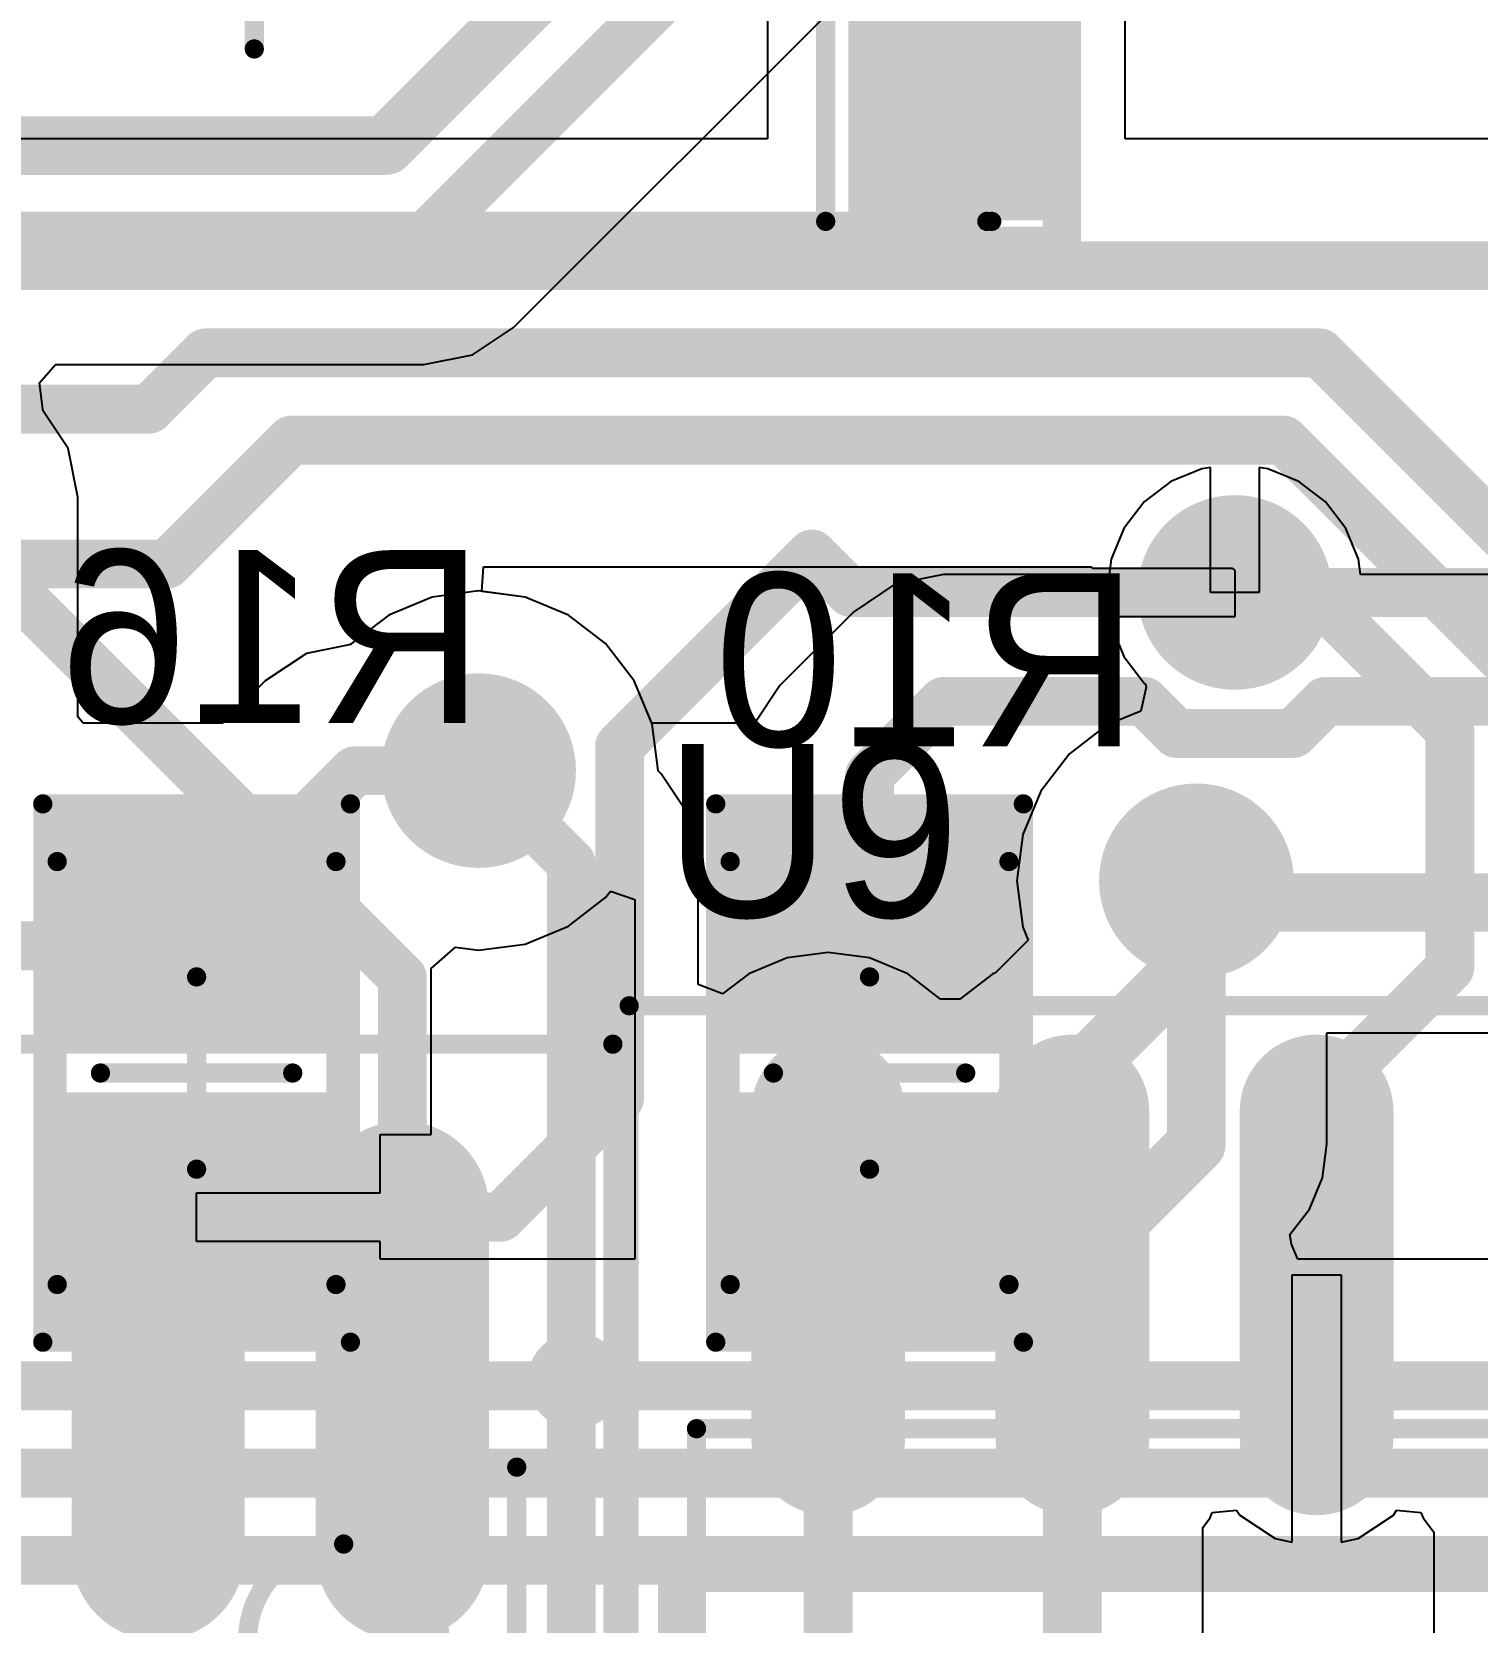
# Model space of a CAD drawing. Header units: millimetres. Extents: x 12 to 126, y 25 to 105.
# Drawn here: x 60.64 to 68.16, y 85.94 to 94.22 of the extents above; entities that cross this region are included whole.
import ezdxf

# ---------------------------------------------------------------- set-up
doc = ezdxf.new("R2010")
doc.units = ezdxf.units.MM
for name, color, linetype in [('BottomLayer', 5, 'Continuous'), ('BottomOverlay', 54, 'Continuous'), ('BottomPaste', 16, 'Continuous'), ('BottomSolder', 6, 'Continuous'), ('Mechanical13', 56, 'Continuous'), ('Mechanical15', 56, 'Continuous'), ('MultiLayer', 9, 'Continuous'), ('TopLayer', 1, 'Continuous'), ('TopOverlay', 2, 'Continuous'), ('TopPaste', 8, 'Continuous'), ('TopSolder', 216, 'Continuous'), ('ViaHoleLayer', 16, 'Continuous')]:
    doc.layers.add(name, color=color, linetype=linetype)

# ---------------------------------------------------------------- blocks, each defined once
blk = doc.blocks.new('SO8_M_24')
at = {"layer": 'Mechanical13', "const_width": 0.0999998}
for points in [[(-2.00000362, -2.49997722), (-2.00000362, 2.50001278)], [(1.99998838, 2.50001278), (-2.00000362, 2.50001278)]]:
    blk.add_lwpolyline(points, dxfattribs=at)
at = {"layer": 'Mechanical13'}
for points, const_width in [([(-2.0250023, 2.50001278, 1), (-1.97500494, 2.50001278, 1)], 0.0499999), ([(-2.0250023, 2.50001278, 1), (-1.97500494, 2.50001278, 1)], 0.0499999), ([(-0.6000013399999999, 1.59999934, 1), (-1.59999934, 1.59999934, 1)], 0.0999998), ([(-1.62499802, 1.59999934, 1), (-1.57500066, 1.59999934, 1)], 0.0499999)]:
    blk.add_lwpolyline(points, format="xyb", close=True, dxfattribs=dict(at, const_width=const_width))
at = {"layer": 'Mechanical15', "const_width": 0.0999998}
for points in [[(-4.19999922, -3.00000162), (-4.19999922, 2.99998638)], [(4.19998398, 2.99998638), (-4.19999922, 2.99998638)]]:
    blk.add_lwpolyline(points, dxfattribs=at)
at = {"layer": 'Mechanical15', "const_width": 0.0499999}
blk.add_lwpolyline([(-4.2249979, 2.99998638, 1), (-4.17500054, 2.99998638, 1)], format="xyb", close=True, dxfattribs=at)
blk.add_lwpolyline([(-4.2249979, 2.99998638, 1), (-4.17500054, 2.99998638, 1)], format="xyb", close=True, dxfattribs=at)
at = {"layer": 'TopLayer', "const_width": 0.7000011399999999}
for points in [[(-3.34998822, 1.90499238), (-1.54999182, 1.90499238)], [(-3.34998822, 0.6349923799999999), (-1.54999182, 0.6349923799999999)]]:
    blk.add_lwpolyline(points, dxfattribs=at)
at = {"layer": 'TopLayer', "const_width": 0.3499993}
for points in [[(-3.52498914, 1.90499238, 1), (-3.1749873, 1.90499238, 1)], [(-1.72499274, 1.90499238, 1), (-1.3749909, 1.90499238, 1)], [(-3.52498914, 0.6349923799999999, 1), (-3.1749873, 0.6349923799999999, 1)], [(-1.72499274, 0.6349923799999999, 1), (-1.3749909, 0.6349923799999999, 1)]]:
    blk.add_lwpolyline(points, format="xyb", close=True, dxfattribs=at)
at = {"layer": 'TopOverlay'}
for points, const_width in [([(-2.32499916, 2.80500074, 1), (-2.5750012, 2.80500074, 1)], 0.2499995), ([(-2.63750044, 2.80500074, 1), (-2.51250196, 2.80500074, 1)], 0.12499848), ([(-2.3874984, 2.80500074, 1), (-2.26249992, 2.80500074, 1)], 0.12499848)]:
    blk.add_lwpolyline(points, format="xyb", close=True, dxfattribs=dict(at, const_width=const_width))
at = {"layer": 'TopPaste', "const_width": 0.7000011399999999}
for points in [[(-3.34998822, 1.90499238), (-1.54999182, 1.90499238)], [(-3.34998822, 0.6349923799999999), (-1.54999182, 0.6349923799999999)]]:
    blk.add_lwpolyline(points, dxfattribs=at)
at = {"layer": 'TopPaste', "const_width": 0.3499993}
for points in [[(-3.52498914, 1.90499238, 1), (-3.1749873, 1.90499238, 1)], [(-1.72499274, 1.90499238, 1), (-1.3749909, 1.90499238, 1)], [(-3.52498914, 0.6349923799999999, 1), (-3.1749873, 0.6349923799999999, 1)], [(-1.72499274, 0.6349923799999999, 1), (-1.3749909, 0.6349923799999999, 1)]]:
    blk.add_lwpolyline(points, format="xyb", close=True, dxfattribs=at)
at = {"layer": 'TopSolder', "const_width": 0.90000074}
for points in [[(-3.34998822, 1.90499238), (-1.54999182, 1.90499238)], [(-3.34998822, 0.6349923799999999), (-1.54999182, 0.6349923799999999)]]:
    blk.add_lwpolyline(points, dxfattribs=at)
at = {"layer": 'TopSolder', "const_width": 0.4499991}
for points in [[(-3.57498904, 1.90499238, 1), (-3.1249874, 1.90499238, 1)], [(-1.77499264, 1.90499238, 1), (-1.324991, 1.90499238, 1)], [(-3.57498904, 0.6349923799999999, 1), (-3.1249874, 0.6349923799999999, 1)], [(-1.77499264, 0.6349923799999999, 1), (-1.324991, 0.6349923799999999, 1)]]:
    blk.add_lwpolyline(points, format="xyb", close=True, dxfattribs=at)
blk = doc.blocks.new('C0805_B_25')
at = {"layer": 'BottomLayer'}
for points in [[(-1.30003296, 0.7000011399999999), (-1.30003296, -0.6999960599999999), (-0.20003516, 0.7000011399999999), (-0.20003516, -0.6999960599999999)], [(0.19998944, 0.7000011399999999), (0.19998944, -0.6999960599999999), (1.29998724, 0.7000011399999999), (1.29998724, -0.6999960599999999)]]:
    blk.add_solid(points, dxfattribs=at)
at = {"layer": 'BottomPaste'}
for points in [[(-1.30003296, 0.7000011399999999), (-1.30003296, -0.6999960599999999), (-0.20003516, 0.7000011399999999), (-0.20003516, -0.6999960599999999)], [(0.19998944, 0.7000011399999999), (0.19998944, -0.6999960599999999), (1.29998724, 0.7000011399999999), (1.29998724, -0.6999960599999999)]]:
    blk.add_solid(points, dxfattribs=at)
at = {"layer": 'BottomSolder'}
for points in [[(-1.40003276, 0.80000094), (-1.40003276, -0.79999586), (-0.10003536, 0.80000094), (-0.10003536, -0.79999586)], [(0.09998963999999999, 0.80000094), (0.09998963999999999, -0.79999586), (1.39998704, 0.80000094), (1.39998704, -0.79999586)]]:
    blk.add_solid(points, dxfattribs=at)
at = {"layer": 'Mechanical13', "const_width": 0.0999998}
for points in [[(-1.10004606, -0.7250150599999999), (-1.10004606, 0.7249693399999999)], [(1.10000034, 0.7249693399999999), (-1.10004606, 0.7249693399999999)], [(1.10000034, -0.7250150599999999), (1.10000034, 0.7249693399999999)], [(1.10000034, -0.7250150599999999), (-1.10004606, -0.7250150599999999)]]:
    blk.add_lwpolyline(points, dxfattribs=at)
at = {"layer": 'Mechanical13', "const_width": 0.0499999}
for points in [[(-1.12504474, 0.7249693399999999, 1), (-1.07504738, 0.7249693399999999, 1)], [(-1.12504474, 0.7249693399999999, 1), (-1.07504738, 0.7249693399999999, 1)], [(1.07500166, 0.7249693399999999, 1), (1.12499902, 0.7249693399999999, 1)], [(1.07500166, 0.7249693399999999, 1), (1.12499902, 0.7249693399999999, 1)], [(-1.12504474, -0.7250150599999999, 1), (-1.07504738, -0.7250150599999999, 1)], [(-1.12504474, -0.7250150599999999, 1), (-1.07504738, -0.7250150599999999, 1)], [(1.07500166, -0.7250150599999999, 1), (1.12499902, -0.7250150599999999, 1)], [(1.07500166, -0.7250150599999999, 1), (1.12499902, -0.7250150599999999, 1)]]:
    blk.add_lwpolyline(points, format="xyb", close=True, dxfattribs=at)
at = {"layer": 'Mechanical15', "const_width": 0.0999998}
for points in [[(-1.40002006, -0.79999586), (-1.40002006, 0.80000094)], [(1.39997434, 0.80000094), (-1.40002006, 0.80000094)], [(1.39997434, -0.79999586), (1.39997434, 0.80000094)], [(-2.286e-05, -0.5000218599999999), (-2.286e-05, 0.49997614)], [(0.50000154, 2.54e-06), (-0.50004726, 2.54e-06)], [(1.39997434, -0.79999586), (-1.40002006, -0.79999586)]]:
    blk.add_lwpolyline(points, dxfattribs=at)
at = {"layer": 'Mechanical15', "const_width": 0.0499999}
for points in [[(-1.42501874, 0.80000094, 1), (-1.37502138, 0.80000094, 1)], [(-1.42501874, 0.80000094, 1), (-1.37502138, 0.80000094, 1)], [(1.37497566, 0.80000094, 1), (1.42497302, 0.80000094, 1)], [(1.37497566, 0.80000094, 1), (1.42497302, 0.80000094, 1)], [(-0.02502154, 0.49997614, 1), (0.02497582, 0.49997614, 1)], [(-0.5250459399999999, 2.54e-06, 1), (-0.47504858, 2.54e-06, 1)], [(0.47500286, 2.54e-06, 1), (0.52500022, 2.54e-06, 1)], [(-0.02502154, -0.5000218599999999, 1), (0.02497582, -0.5000218599999999, 1)], [(-1.42501874, -0.79999586, 1), (-1.37502138, -0.79999586, 1)], [(-1.42501874, -0.79999586, 1), (-1.37502138, -0.79999586, 1)], [(1.37497566, -0.79999586, 1), (1.42497302, -0.79999586, 1)], [(1.37497566, -0.79999586, 1), (1.42497302, -0.79999586, 1)]]:
    blk.add_lwpolyline(points, format="xyb", close=True, dxfattribs=at)
blk = doc.blocks.new('C0805_B_28')
at = {"layer": 'BottomLayer'}
for points in [[(-1.2999847, 0.69997574), (-1.2999847, -0.70002146), (-0.1999869, 0.69997574), (-0.1999869, -0.70002146)], [(0.2000377, 0.69997574), (0.2000377, -0.70002146), (1.3000355, 0.69997574), (1.3000355, -0.70002146)]]:
    blk.add_solid(points, dxfattribs=at)
at = {"layer": 'BottomPaste'}
for points in [[(-1.2999847, 0.69997574), (-1.2999847, -0.70002146), (-0.1999869, 0.69997574), (-0.1999869, -0.70002146)], [(0.2000377, 0.69997574), (0.2000377, -0.70002146), (1.3000355, 0.69997574), (1.3000355, -0.70002146)]]:
    blk.add_solid(points, dxfattribs=at)
at = {"layer": 'BottomSolder'}
for points in [[(-1.3999845, 0.7999755399999999), (-1.3999845, -0.80002126), (-0.0999871, 0.7999755399999999), (-0.0999871, -0.80002126)], [(0.1000379, 0.7999755399999999), (0.1000379, -0.80002126), (1.4000353, 0.7999755399999999), (1.4000353, -0.80002126)]]:
    blk.add_solid(points, dxfattribs=at)
at = {"layer": 'Mechanical13', "const_width": 0.0999998}
for points in [[(-1.099947, 0.72499474), (-1.099947, -0.72498966)], [(-1.099947, 0.72499474), (1.1000486, 0.72499474)], [(1.1000486, 0.72499474), (1.1000486, -0.72498966)], [(-1.099947, -0.72498966), (1.1000486, -0.72498966)]]:
    blk.add_lwpolyline(points, dxfattribs=at)
at = {"layer": 'Mechanical13', "const_width": 0.0499999}
for points in [[(-1.12494568, 0.72499474, 1), (-1.07494832, 0.72499474, 1)], [(-1.12494568, 0.72499474, 1), (-1.07494832, 0.72499474, 1)], [(1.07504992, 0.72499474, 1), (1.12504728, 0.72499474, 1)], [(1.07504992, 0.72499474, 1), (1.12504728, 0.72499474, 1)], [(-1.12494568, -0.72498966, 1), (-1.07494832, -0.72498966, 1)], [(-1.12494568, -0.72498966, 1), (-1.07494832, -0.72498966, 1)], [(1.07504992, -0.72498966, 1), (1.12504728, -0.72498966, 1)], [(1.07504992, -0.72498966, 1), (1.12504728, -0.72498966, 1)]]:
    blk.add_lwpolyline(points, format="xyb", close=True, dxfattribs=at)
at = {"layer": 'Mechanical15', "const_width": 0.0999998}
for points in [[(-1.3999718, 0.7999755399999999), (-1.3999718, -0.80002126)], [(-1.3999718, 0.7999755399999999), (1.4000226, 0.7999755399999999)], [(1.4000226, 0.7999755399999999), (1.4000226, -0.80002126)], [(2.54e-05, 0.50000154), (2.54e-05, -0.49999646)], [(-0.4999482, -2.286e-05), (0.5000498, -2.286e-05)], [(-1.3999718, -0.80002126), (1.4000226, -0.80002126)]]:
    blk.add_lwpolyline(points, dxfattribs=at)
at = {"layer": 'Mechanical15', "const_width": 0.0499999}
for points in [[(-1.42497048, 0.7999755399999999, 1), (-1.37497312, 0.7999755399999999, 1)], [(-1.42497048, 0.7999755399999999, 1), (-1.37497312, 0.7999755399999999, 1)], [(1.37502392, 0.7999755399999999, 1), (1.42502128, 0.7999755399999999, 1)], [(1.37502392, 0.7999755399999999, 1), (1.42502128, 0.7999755399999999, 1)], [(-0.02497328, 0.50000154, 1), (0.02502408, 0.50000154, 1)], [(-0.52494688, -2.286e-05, 1), (-0.47494952, -2.286e-05, 1)], [(0.47505112, -2.286e-05, 1), (0.5250484799999999, -2.286e-05, 1)], [(-0.02497328, -0.49999646, 1), (0.02502408, -0.49999646, 1)], [(-1.42497048, -0.80002126, 1), (-1.37497312, -0.80002126, 1)], [(-1.42497048, -0.80002126, 1), (-1.37497312, -0.80002126, 1)], [(1.37502392, -0.80002126, 1), (1.42502128, -0.80002126, 1)], [(1.37502392, -0.80002126, 1), (1.42502128, -0.80002126, 1)]]:
    blk.add_lwpolyline(points, format="xyb", close=True, dxfattribs=at)
blk = doc.blocks.new('SMD030F_85')
at = {"layer": 'Mechanical13', "const_width": 0.0999998}
for points in [[(-3.8354, 1.27), (-3.8354, -1.2192)], [(3.7338, 1.27), (-3.8354, 1.27)], [(3.7338, 1.27), (3.7338, -1.2192)], [(3.7338, -1.2192), (-3.8354, -1.2192)]]:
    blk.add_lwpolyline(points, dxfattribs=at)
at = {"layer": 'Mechanical13', "const_width": 0.0499999}
for points in [[(-3.86039868, 1.27, 1), (-3.81040132, 1.27, 1)], [(-3.86039868, 1.27, 1), (-3.81040132, 1.27, 1)], [(3.70880132, 1.27, 1), (3.75879868, 1.27, 1)], [(3.70880132, 1.27, 1), (3.75879868, 1.27, 1)], [(-3.86039868, -1.2192, 1), (-3.81040132, -1.2192, 1)], [(-3.86039868, -1.2192, 1), (-3.81040132, -1.2192, 1)], [(3.70880132, -1.2192, 1), (3.75879868, -1.2192, 1)], [(3.70880132, -1.2192, 1), (3.75879868, -1.2192, 1)]]:
    blk.add_lwpolyline(points, format="xyb", close=True, dxfattribs=at)
at = {"layer": 'Mechanical15', "const_width": 0.0999998}
for points in [[(-2.9718, 1.27), (-3.81, 1.27)], [(-3.81, 1.27), (-3.81, -1.2446)], [(-2.9718, 1.27), (-2.9718, -1.2446)], [(2.9972, 1.2192), (2.9972, -1.2192)], [(3.7338, 1.2192), (2.9972, 1.2192)], [(3.7338, 1.2192), (3.7338, -1.2192)], [(0, 0.372999), (0, -0.626999)], [(0.499999, -0.127), (-0.499999, -0.127)], [(-2.9718, -1.2446), (-3.81, -1.2446)], [(3.7338, -1.2192), (2.9972, -1.2192)]]:
    blk.add_lwpolyline(points, dxfattribs=at)
at = {"layer": 'Mechanical15', "const_width": 0.0499999}
for points in [[(-3.83499868, 1.27, 1), (-3.78500132, 1.27, 1)], [(-3.83499868, 1.27, 1), (-3.78500132, 1.27, 1)], [(-2.99679868, 1.27, 1), (-2.94680132, 1.27, 1)], [(-2.99679868, 1.27, 1), (-2.94680132, 1.27, 1)], [(2.97220132, 1.2192, 1), (3.02219868, 1.2192, 1)], [(2.97220132, 1.2192, 1), (3.02219868, 1.2192, 1)], [(3.70880132, 1.2192, 1), (3.75879868, 1.2192, 1)], [(3.70880132, 1.2192, 1), (3.75879868, 1.2192, 1)], [(-0.02499868, 0.372999, 1), (0.02499868, 0.372999, 1)], [(-0.52499768, -0.127, 1), (-0.47500032, -0.127, 1)], [(0.47500032, -0.127, 1), (0.52499768, -0.127, 1)], [(-0.02499868, -0.626999, 1), (0.02499868, -0.626999, 1)], [(-3.83499868, -1.2446, 1), (-3.78500132, -1.2446, 1)], [(-3.83499868, -1.2446, 1), (-3.78500132, -1.2446, 1)], [(-2.99679868, -1.2446, 1), (-2.94680132, -1.2446, 1)], [(-2.99679868, -1.2446, 1), (-2.94680132, -1.2446, 1)], [(2.97220132, -1.2192, 1), (3.02219868, -1.2192, 1)], [(2.97220132, -1.2192, 1), (3.02219868, -1.2192, 1)], [(3.70880132, -1.2192, 1), (3.75879868, -1.2192, 1)], [(3.70880132, -1.2192, 1), (3.75879868, -1.2192, 1)]]:
    blk.add_lwpolyline(points, format="xyb", close=True, dxfattribs=at)
at = {"layer": 'TopLayer'}
for points in [[(-3.19000124, -1.16499894), (-3.19000124, 1.16499894), (-4.0099996, -1.16499894), (-4.0099996, 1.16499894)], [(4.0099996, -1.16499894), (4.0099996, 1.16499894), (3.19000124, -1.16499894), (3.19000124, 1.16499894)]]:
    blk.add_solid(points, dxfattribs=at)
at = {"layer": 'TopOverlay', "const_width": 0.1999996}
for points in [[(-4.19999922, 1.397), (-4.19999922, -1.397)], [(4.191, 1.397), (-4.191, 1.397)], [(4.19999922, 1.397), (4.19999922, -1.397)], [(4.191, -1.397), (-4.191, -1.397)]]:
    blk.add_lwpolyline(points, dxfattribs=at)
at = {"layer": 'TopOverlay', "const_width": 0.0999998}
for points in [[(-4.24999912, 1.397, 1), (-4.14999932, 1.397, 1)], [(-4.240999899999999, 1.397, 1), (-4.141000099999999, 1.397, 1)], [(4.141000099999999, 1.397, 1), (4.240999899999999, 1.397, 1)], [(4.14999932, 1.397, 1), (4.24999912, 1.397, 1)], [(-4.24999912, -1.397, 1), (-4.14999932, -1.397, 1)], [(-4.240999899999999, -1.397, 1), (-4.141000099999999, -1.397, 1)], [(4.141000099999999, -1.397, 1), (4.240999899999999, -1.397, 1)], [(4.14999932, -1.397, 1), (4.24999912, -1.397, 1)]]:
    blk.add_lwpolyline(points, format="xyb", close=True, dxfattribs=at)
at = {"layer": 'TopPaste'}
for points in [[(-3.19000124, -1.16499894), (-3.19000124, 1.16499894), (-4.0099996, -1.16499894), (-4.0099996, 1.16499894)], [(4.0099996, -1.16499894), (4.0099996, 1.16499894), (3.19000124, -1.16499894), (3.19000124, 1.16499894)]]:
    blk.add_solid(points, dxfattribs=at)
at = {"layer": 'TopSolder'}
for points in [[(-3.09000144, -1.26499874), (-3.09000144, 1.26499874), (-4.1099994, -1.26499874), (-4.1099994, 1.26499874)], [(4.1099994, -1.26499874), (4.1099994, 1.26499874), (3.09000144, -1.26499874), (3.09000144, 1.26499874)]]:
    blk.add_solid(points, dxfattribs=at)
blk = doc.blocks.new('SOIC20_N_94')
at = {"layer": 'Mechanical13', "const_width": 0.0999998}
for points in [[(-3.74999758, 6.3999999), (3.75000266, 6.3999999)], [(3.75000266, 6.3999999), (3.75000266, -6.3999999)]]:
    blk.add_lwpolyline(points, dxfattribs=at)
at = {"layer": 'Mechanical13', "const_width": 0.0499999}
blk.add_lwpolyline([(3.72500398, 6.3999999, 1), (3.77500134, 6.3999999, 1)], format="xyb", close=True, dxfattribs=at)
blk.add_lwpolyline([(3.72500398, 6.3999999, 1), (3.77500134, 6.3999999, 1)], format="xyb", close=True, dxfattribs=at)
at = {"layer": 'Mechanical15', "const_width": 0.0999998}
for points in [[(-5.94999826, 6.7499992), (5.9500008, 6.7499992)], [(5.9500008, 6.7499992), (5.9500008, -6.7499992)]]:
    blk.add_lwpolyline(points, dxfattribs=at)
at = {"layer": 'Mechanical15', "const_width": 0.0499999}
blk.add_lwpolyline([(5.925002119999999, 6.7499992, 1), (5.974999479999999, 6.7499992, 1)], format="xyb", close=True, dxfattribs=at)
blk.add_lwpolyline([(5.925002119999999, 6.7499992, 1), (5.974999479999999, 6.7499992, 1)], format="xyb", close=True, dxfattribs=at)
at = {"layer": 'TopLayer', "const_width": 0.5999987999999999}
for points in [[(3.70000022, 5.715), (5.400001899999999, 5.715)], [(3.70000022, 4.444999999999999), (5.400001899999999, 4.444999999999999)], [(3.70000022, 3.175), (5.400001899999999, 3.175)]]:
    blk.add_lwpolyline(points, dxfattribs=at)
at = {"layer": 'TopLayer', "const_width": 0.2999994}
for points in [[(3.55000052, 5.715, 1), (3.84999992, 5.715, 1)], [(5.2500022, 5.715, 1), (5.5500016, 5.715, 1)], [(3.55000052, 4.444999999999999, 1), (3.84999992, 4.444999999999999, 1)], [(5.2500022, 4.444999999999999, 1), (5.5500016, 4.444999999999999, 1)], [(3.55000052, 3.175, 1), (3.84999992, 3.175, 1)], [(5.2500022, 3.175, 1), (5.5500016, 3.175, 1)]]:
    blk.add_lwpolyline(points, format="xyb", close=True, dxfattribs=at)
at = {"layer": 'TopOverlay', "const_width": 0.1999996}
for points in [[(-2.99999908, 6.4999997), (3.00000162, 6.4999997)], [(3.00000162, 6.4999997), (3.00000162, -6.4999997)]]:
    blk.add_lwpolyline(points, dxfattribs=at)
at = {"layer": 'TopOverlay', "const_width": 0.0999998}
blk.add_lwpolyline([(2.95000172, 6.4999997, 1), (3.05000152, 6.4999997, 1)], format="xyb", close=True, dxfattribs=at)
blk.add_lwpolyline([(2.95000172, 6.4999997, 1), (3.05000152, 6.4999997, 1)], format="xyb", close=True, dxfattribs=at)
at = {"layer": 'TopPaste', "const_width": 0.5999987999999999}
for points in [[(3.70000022, 5.715), (5.400001899999999, 5.715)], [(3.70000022, 4.444999999999999), (5.400001899999999, 4.444999999999999)], [(3.70000022, 3.175), (5.400001899999999, 3.175)]]:
    blk.add_lwpolyline(points, dxfattribs=at)
at = {"layer": 'TopPaste', "const_width": 0.2999994}
for points in [[(3.55000052, 5.715, 1), (3.84999992, 5.715, 1)], [(5.2500022, 5.715, 1), (5.5500016, 5.715, 1)], [(3.55000052, 4.444999999999999, 1), (3.84999992, 4.444999999999999, 1)], [(5.2500022, 4.444999999999999, 1), (5.5500016, 4.444999999999999, 1)], [(3.55000052, 3.175, 1), (3.84999992, 3.175, 1)], [(5.2500022, 3.175, 1), (5.5500016, 3.175, 1)]]:
    blk.add_lwpolyline(points, format="xyb", close=True, dxfattribs=at)
at = {"layer": 'TopSolder', "const_width": 0.7999984}
for points in [[(3.70000022, 5.715), (5.400001899999999, 5.715)], [(3.70000022, 4.444999999999999), (5.400001899999999, 4.444999999999999)], [(3.70000022, 3.175), (5.400001899999999, 3.175)]]:
    blk.add_lwpolyline(points, dxfattribs=at)
at = {"layer": 'TopSolder', "const_width": 0.3999992}
for points in [[(3.50000062, 5.715, 1), (3.89999982, 5.715, 1)], [(5.2000023, 5.715, 1), (5.600001499999999, 5.715, 1)], [(3.50000062, 4.444999999999999, 1), (3.89999982, 4.444999999999999, 1)], [(5.2000023, 4.444999999999999, 1), (5.600001499999999, 4.444999999999999, 1)], [(3.50000062, 3.175, 1), (3.89999982, 3.175, 1)], [(5.2000023, 3.175, 1), (5.600001499999999, 3.175, 1)]]:
    blk.add_lwpolyline(points, format="xyb", close=True, dxfattribs=at)

msp = doc.modelspace()

# ---------------------------------------------------------------- linework, layer by layer
at = {"layer": 'BottomLayer'}
for p, q in [((63.14903296, 92.67853955999999), (65.1148177, 94.64432683999999)), ((62.93501764, 92.53554263999999), (63.14903296, 92.67853955999999)), ((62.68257212, 92.48532429999999), (62.93501764, 92.53554263999999)), ((60.68255071999999, 92.38984062), (60.76628943999999, 92.48532684)), ((60.76628943999999, 92.48532684), (62.68255942, 92.48532684)), ((62.68255942, 92.48532684), (62.68257212, 92.48532429999999)), ((60.70059234, 92.2528), (60.68255071999999, 92.38984062)), ((60.69984557999999, 92.24711801999999), (60.70059234, 92.2528)), ((60.83285776, 92.04804551999999), (60.69984557999999, 92.24711801999999)), ((60.88307356, 91.7956), (60.83285776, 92.04804551999999)), ((66.72746624, 91.94321972), (66.56681632, 91.8766768)), ((66.7728662, 91.94919634), (66.72746624, 91.94321972)), ((66.7728662, 91.2998174), (66.7728662, 91.94919634)), ((67.07226616, 91.94321972), (67.0268662, 91.94919634)), ((67.0268662, 91.94919634), (67.0268662, 91.2998174)), ((67.23291608, 91.8766768), (67.07226616, 91.94321972)), ((66.56681632, 91.8766768), (66.4288613, 91.77082229999999)), ((67.3708711, 91.77082229999999), (67.23291608, 91.8766768)), ((60.88307356, 90.65260253999999), (60.88307356, 91.7956)), ((66.4288613, 91.77082229999999), (66.3230068, 91.63286728)), ((67.4767256, 91.63286728), (67.3708711, 91.77082229999999)), ((66.3230068, 91.63286728), (66.25646388, 91.47221736)), ((67.54326852, 91.47221736), (67.4767256, 91.63286728)), ((66.25646388, 91.47221736), (66.24604479999999, 91.3930735)), ((67.55368759999999, 91.3930735), (67.54326852, 91.47221736)), ((65.13175442, 91.3428577), (64.91773909999999, 91.19986078)), ((65.38419994, 91.39307604), (65.13175442, 91.3428577)), ((65.38421264, 91.3930735), (65.38419994, 91.39307604)), ((66.24604479999999, 91.3930735), (65.38421264, 91.3930735)), ((72.22940596, 91.3930735), (67.55368759999999, 91.3930735)), ((62.72476151999999, 91.27575343999999), (62.49940256, 91.18240843999999)), ((62.9666, 91.30759234), (62.72476151999999, 91.27575343999999)), ((63.20843848, 91.27575343999999), (62.9666, 91.30759234)), ((63.43379744, 91.18240843999999), (63.20843848, 91.27575343999999)), ((67.0268662, 91.2998174), (66.7728662, 91.2998174)), ((62.49940256, 91.18240843999999), (62.30588504, 91.03391495999999)), ((63.62731496, 91.03391495999999), (63.43379744, 91.18240843999999)), ((64.91773402, 91.19985315999999), (64.53356156, 90.81568324)), ((64.91773909999999, 91.19986078), (64.91773402, 91.19985315999999)), ((62.30182866, 91.02862922), (62.07072168, 90.98265776)), ((62.30588504, 91.03391495999999), (62.30182866, 91.02862922)), ((63.77580844, 90.84039743999999), (63.62731496, 91.03391495999999)), ((62.07072168, 90.98265776), (61.85670636, 90.83966084)), ((61.85670128, 90.83965321999999), (61.63708272, 90.62003466)), ((61.85670636, 90.83966084), (61.85670128, 90.83965321999999)), ((63.86708333999999, 90.62003466), (63.77580844, 90.84039743999999)), ((64.53356156, 90.81568324), (64.40283538, 90.62003466)), ((60.90979943999999, 90.62003466), (60.88307356, 90.65260253999999)), ((61.63708272, 90.62003466), (60.90979943999999, 90.62003466)), ((64.40283538, 90.62003466), (63.86708333999999, 90.62003466)), ((63.43379744, 89.56399155999999), (63.62731496, 89.71248503999999)), ((63.62731496, 89.71248503999999), (63.65302483999999, 89.74599017999999)), ((63.65302483999999, 89.74599017999999), (63.78002484, 89.70287875999999)), ((63.78002484, 89.70287875999999), (63.78002484, 88.48003894)), ((63.20843848, 89.47064655999999), (63.43379744, 89.56399155999999)), ((62.72000156, 89.34317666), (62.8470041, 89.45455312)), ((62.8470041, 89.45455312), (62.9666, 89.43880766)), ((62.9666, 89.43880766), (63.20843848, 89.47064655999999)), ((62.72000156, 88.48003894), (62.72000156, 89.34317666)), ((67.37806692, 88.43163924), (67.37806692, 89.00900156)), ((67.37806692, 89.00900156), (74.26940187999999, 89.00900156)), ((62.4540026, 88.17701439999999), (62.4540026, 88.48003894)), ((62.4540026, 88.48003894), (62.72000156, 88.48003894)), ((63.78002484, 88.48003894), (63.78002484, 87.83268692)), ((67.35509262, 88.25508384), (67.37820153999999, 88.43061562)), ((67.37820153999999, 88.43061562), (67.37806692, 88.43163924)), ((67.28734066, 88.09151546), (67.35509262, 88.25508384)), ((61.500004, 87.9230144), (61.500004, 88.17701439999999)), ((61.500004, 88.17701439999999), (62.4540026, 88.17701439999999)), ((67.18618516, 87.95968692), (67.28734066, 88.09151546)), ((67.19526058, 87.90961843999999), (67.18618516, 87.95968692)), ((62.4540026, 87.9230144), (61.500004, 87.9230144)), ((62.4540026, 87.83268692), (62.4540026, 87.9230144)), ((67.22712742, 87.83268692), (67.19526058, 87.90961843999999)), ((63.78002484, 87.83268692), (62.4540026, 87.83268692)), ((69.85376681999999, 87.83268692), (67.22712742, 87.83268692))]:
    msp.add_line(p, q, dxfattribs=at)
for points, const_width in [([(62.48399999999999, 93.6244), (64.643, 95.7834)], 0.3048), ([(62.68257212, 93.1450004), (64.84157212, 95.30400039999999)], 0.254), ([(58.49619999999999, 93.6244), (62.48399999999999, 93.6244)], 0.3048), ([(58.69477212, 93.1450004), (62.68257212, 93.1450004)], 0.254), ([(63.6999996, 90.49999933999999), (64.70000014, 91.49999987999999)], 0.254), ([(64.70000014, 91.49999987999999), (64.90018262, 91.2998174)], 0.254), ([(64.90018262, 91.2998174), (66.89986619999999, 91.2998174)], 0.254), ([(66.89986619999999, 91.2998174), (71.1498196, 91.2998174)], 0.254), ([(65.00002239999999, 90.34922239999999), (65.38419994, 90.73339994)], 0.254), ([(65.38419994, 90.73339994), (66.42910006, 90.73339994)], 0.254), ([(66.42910006, 90.73339994), (66.5960822, 90.5664178)], 0.254), ([(67.2036502, 90.5664178), (67.37063234, 90.73339994)], 0.254), ([(67.37063234, 90.73339994), (72.22941866, 90.73339994)], 0.254), ([(66.5960822, 90.5664178), (67.2036502, 90.5664178)], 0.254), ([(63.6999996, 88.6681996), (63.6999996, 90.49999933999999)], 0.254), ([(61.500004, 89.5500368), (62.32316719999999, 90.3732)], 0.254), ([(62.32316719999999, 90.3732), (62.9666, 90.3732)], 0.254), ([(65.00002239999999, 89.5500368), (65.00002239999999, 90.34922239999999)], 0.254), ([(66.6998666, 88.43075024), (66.6998666, 89.7998204)], 0.3048), ([(66.6998666, 89.7998204), (66.81248511999999, 89.68720187999999)], 0.3048), ([(66.81248511999999, 89.68720187999999), (74.26940187999999, 89.68720187999999)], 0.3048), ([(61.4119676, 89.4620004), (61.500004, 89.5500368)], 0.254), ([(57.788048, 89.4620004), (61.4119676, 89.4620004)], 0.254), ([(63.0818144, 88.0500144), (63.6999996, 88.6681996)], 0.254), ([(66.3194, 88.0500144), (66.70000121999999, 88.43061562)], 0.3048), ([(66.6998666, 88.43075024), (66.70000121999999, 88.43061562)], 0.3048), ([(65.00002239999999, 88.0500144), (66.3194, 88.0500144)], 0.3048), ([(61.500004, 88.0500144), (63.0818144, 88.0500144)], 0.254), ([(56.86456496, 87.17301336), (70.12701494, 87.17301336)], 0.254), ([(59.71459736, 86.71901376), (70.31506637999999, 86.71901376)], 0.254), ([(59.90264879999999, 86.26501415999999), (70.50311782, 86.26501415999999)], 0.254)]:
    msp.add_lwpolyline(points, dxfattribs=dict(at, const_width=const_width))
for points, const_width in [([(62.40779999999999, 93.6244, 1), (62.56019999999999, 93.6244, 1)], 0.1524), ([(62.40779999999999, 93.6244, 1), (62.56019999999999, 93.6244, 1)], 0.1524), ([(62.61907212, 93.1450004, 1), (62.74607211999999, 93.1450004, 1)], 0.127), ([(62.61907212, 93.1450004, 1), (62.74607211999999, 93.1450004, 1)], 0.127), ([(66.6966662, 91.2998174, 1), (67.1030662, 91.2998174, 1)], 0.4064), ([(64.63650014, 91.49999987999999, 1), (64.76350013999999, 91.49999987999999, 1)], 0.127), ([(64.63650014, 91.49999987999999, 1), (64.76350013999999, 91.49999987999999, 1)], 0.127), ([(64.83668261999999, 91.2998174, 1), (64.96368262, 91.2998174, 1)], 0.127), ([(64.83668261999999, 91.2998174, 1), (64.96368262, 91.2998174, 1)], 0.127), ([(66.8363662, 91.2998174, 1), (66.9633662, 91.2998174, 1)], 0.127), ([(66.8363662, 91.2998174, 1), (66.9633662, 91.2998174, 1)], 0.127), ([(65.32069994, 90.73339994, 1), (65.44769993999999, 90.73339994, 1)], 0.127), ([(65.32069994, 90.73339994, 1), (65.44769993999999, 90.73339994, 1)], 0.127), ([(66.36560005999999, 90.73339994, 1), (66.49260006, 90.73339994, 1)], 0.127), ([(66.36560005999999, 90.73339994, 1), (66.49260006, 90.73339994, 1)], 0.127), ([(67.30713234, 90.73339994, 1), (67.43413233999999, 90.73339994, 1)], 0.127), ([(67.30713234, 90.73339994, 1), (67.43413233999999, 90.73339994, 1)], 0.127), ([(62.7634, 90.3732, 1), (63.1698, 90.3732, 1)], 0.4064), ([(66.5325822, 90.5664178, 1), (66.6595822, 90.5664178, 1)], 0.127), ([(66.5325822, 90.5664178, 1), (66.6595822, 90.5664178, 1)], 0.127), ([(67.1401502, 90.5664178, 1), (67.2671502, 90.5664178, 1)], 0.127), ([(67.1401502, 90.5664178, 1), (67.2671502, 90.5664178, 1)], 0.127), ([(63.63649959999999, 90.49999933999999, 1), (63.7634996, 90.49999933999999, 1)], 0.127), ([(63.63649959999999, 90.49999933999999, 1), (63.7634996, 90.49999933999999, 1)], 0.127), ([(62.2596672, 90.3732, 1), (62.3866672, 90.3732, 1)], 0.127), ([(62.2596672, 90.3732, 1), (62.3866672, 90.3732, 1)], 0.127), ([(62.90309999999999, 90.3732, 1), (63.0301, 90.3732, 1)], 0.127), ([(64.9365224, 90.34922239999999, 1), (65.0635224, 90.34922239999999, 1)], 0.127), ([(64.9365224, 90.34922239999999, 1), (65.0635224, 90.34922239999999, 1)], 0.127), ([(66.4966666, 89.7998204, 1), (66.9030666, 89.7998204, 1)], 0.4064), ([(66.62366659999999, 89.7998204, 1), (66.7760666, 89.7998204, 1)], 0.1524), ([(66.62366659999999, 89.7998204, 1), (66.7760666, 89.7998204, 1)], 0.1524), ([(66.73628511999999, 89.68720187999999, 1), (66.88868511999999, 89.68720187999999, 1)], 0.1524), ([(66.73628511999999, 89.68720187999999, 1), (66.88868511999999, 89.68720187999999, 1)], 0.1524), ([(61.436504, 89.5500368, 1), (61.56350399999999, 89.5500368, 1)], 0.127), ([(61.436504, 89.5500368, 1), (61.56350399999999, 89.5500368, 1)], 0.127), ([(64.9365224, 89.5500368, 1), (65.0635224, 89.5500368, 1)], 0.127), ([(61.3484676, 89.4620004, 1), (61.47546759999999, 89.4620004, 1)], 0.127), ([(61.3484676, 89.4620004, 1), (61.47546759999999, 89.4620004, 1)], 0.127), ([(63.63649959999999, 88.6681996, 1), (63.7634996, 88.6681996, 1)], 0.127), ([(63.63649959999999, 88.6681996, 1), (63.7634996, 88.6681996, 1)], 0.127), ([(66.62366659999999, 88.43075024, 1), (66.7760666, 88.43075024, 1)], 0.1524), ([(66.62366659999999, 88.43075024, 1), (66.7760666, 88.43075024, 1)], 0.1524), ([(66.62380121999999, 88.43061562, 1), (66.77620121999999, 88.43061562, 1)], 0.1524), ([(66.62380121999999, 88.43061562, 1), (66.77620121999999, 88.43061562, 1)], 0.1524), ([(64.92382239999999, 88.0500144, 1), (65.07622239999999, 88.0500144, 1)], 0.1524), ([(66.2432, 88.0500144, 1), (66.3956, 88.0500144, 1)], 0.1524), ([(66.2432, 88.0500144, 1), (66.3956, 88.0500144, 1)], 0.1524), ([(61.436504, 88.0500144, 1), (61.56350399999999, 88.0500144, 1)], 0.127), ([(63.01831439999999, 88.0500144, 1), (63.1453144, 88.0500144, 1)], 0.127), ([(63.01831439999999, 88.0500144, 1), (63.1453144, 88.0500144, 1)], 0.127)]:
    msp.add_lwpolyline(points, format="xyb", close=True, dxfattribs=dict(at, const_width=const_width))
at = {"layer": 'BottomSolder', "const_width": 0.5063998}
for points in [[(66.64666629999999, 91.2998174, 1), (67.15306609999999, 91.2998174, 1)], [(62.71340009999999, 90.3732, 1), (63.2197999, 90.3732, 1)], [(66.4466667, 89.7998204, 1), (66.95306649999999, 89.7998204, 1)]]:
    msp.add_lwpolyline(points, format="xyb", close=True, dxfattribs=at)
at = {"layer": 'MultiLayer', "const_width": 0.4064}
for points in [[(66.6966662, 91.2998174, 1), (67.1030662, 91.2998174, 1)], [(62.7634, 90.3732, 1), (63.1698, 90.3732, 1)], [(66.4966666, 89.7998204, 1), (66.9030666, 89.7998204, 1)]]:
    msp.add_lwpolyline(points, format="xyb", close=True, dxfattribs=at)
at = {"layer": 'TopLayer'}
for p, q in [((64.47000314, 95.87599824), (64.47000314, 93.65967298)), ((66.32999942, 93.65967298), (66.32999942, 95.50298146)), ((64.47000314, 93.65967298), (59.97324556, 93.65967298)), ((68.65998968, 93.65967298), (66.32999942, 93.65967298)), ((62.98381104, 91.30532665999999), (62.99213461999999, 91.43232666)), ((62.99213461999999, 91.43232666), (66.15490197999999, 91.43232666)), ((66.15490197999999, 91.43232666), (66.15973559999999, 91.42681739999999)), ((66.15973559999999, 91.42681739999999), (66.8863915, 91.42681739999999)), ((66.8863915, 91.42681739999999), (66.89986619999999, 91.4133427)), ((66.89986619999999, 91.4133427), (66.89986619999999, 91.1728174)), ((63.20843848, 91.27575343999999), (62.98381104, 91.30532665999999)), ((63.43379744, 91.18240843999999), (63.20843848, 91.27575343999999)), ((63.62731496, 91.03391495999999), (63.43379744, 91.18240843999999)), ((66.89986619999999, 91.1728174), (66.25048726, 91.1728174)), ((66.25048726, 91.1728174), (66.25646388, 91.12741743999999)), ((66.25646388, 91.12741743999999), (66.3230068, 90.96676751999999)), ((63.77580844, 90.84039743999999), (63.62731496, 91.03391495999999)), ((66.3230068, 90.96676751999999), (66.4288613, 90.8288125)), ((63.86915344, 90.61503848), (63.77580844, 90.84039743999999)), ((66.43795958, 90.8071209), (66.41061393999999, 90.68273456)), ((66.4288613, 90.8288125), (66.43465757999999, 90.82436496)), ((66.43465757999999, 90.82436496), (66.43795958, 90.8071209)), ((66.41061393999999, 90.68273456), (66.23266916, 90.60902884)), ((63.90099233999999, 90.3732), (63.86915344, 90.61503848)), ((66.23266916, 90.60902884), (66.03915164, 90.46053536)), ((66.03915164, 90.46053536), (65.89065816, 90.26701784)), ((63.90082216, 90.37189952), (63.90099233999999, 90.3732)), ((63.91565322, 90.35706592), (63.90082216, 90.37189952)), ((63.91566083999999, 90.35706083999999), (63.91565322, 90.35706592)), ((64.05865776, 90.14304552), (63.91566083999999, 90.35706083999999)), ((65.89065816, 90.26701784), (65.79731316, 90.04165888)), ((64.1088761, 89.89059999999999), (64.05865776, 90.14304552)), ((65.79731316, 90.04165888), (65.76547425999999, 89.7998204)), ((64.10887355999999, 89.89058729999999), (64.1088761, 89.89059999999999)), ((64.10887355999999, 89.26136833999999), (64.10887355999999, 89.89058729999999)), ((65.76547425999999, 89.7998204), (65.79731316, 89.55798191999999)), ((65.79731316, 89.55798191999999), (65.82482897999999, 89.49154822)), ((64.78500124, 89.42707793999999), (64.57093766, 89.39889663999999)), ((64.99906482, 89.39889663999999), (64.78500124, 89.42707793999999)), ((65.82482897999999, 89.49154822), (65.65526874, 89.32198797999999)), ((64.57093766, 89.39889663999999), (64.37146383999999, 89.31627044)), ((65.19853864, 89.31627044), (64.99906482, 89.39889663999999)), ((64.23587356, 89.21222949999999), (64.10887355999999, 89.26136833999999)), ((64.37146383999999, 89.31627044), (64.23587356, 89.21222949999999)), ((65.36982861999999, 89.18483305999999), (65.19853864, 89.31627044)), ((65.64146384, 89.31627044), (65.47017386, 89.18483305999999)), ((65.65526874, 89.32198797999999), (65.64146384, 89.31627044)), ((65.47017386, 89.18483305999999), (65.36982861999999, 89.18483305999999)), ((67.19800124, 86.36041148), (67.19800124, 87.74999722)), ((67.19800124, 87.74999722), (67.45200124, 87.74999722)), ((67.45200124, 87.74999722), (67.45200124, 86.36041148)), ((66.73320156, 86.43685531999999), (66.77126854, 86.48646405999999)), ((66.77126854, 86.48646405999999), (66.78238612, 86.51330424)), ((66.78238612, 86.51330424), (66.90877651999999, 86.52575024)), ((66.90877651999999, 86.52575024), (66.92558878, 86.50058899999999)), ((66.92558878, 86.50058899999999), (67.10884216, 86.37814576)), ((67.54116032, 86.37814576), (67.7244137, 86.50058899999999)), ((67.7244137, 86.50058899999999), (67.74122596, 86.52575024)), ((67.74122596, 86.52575024), (67.86761636, 86.51330424)), ((67.86761636, 86.51330424), (67.87873393999999, 86.48646405999999)), ((67.87873393999999, 86.48646405999999), (67.93532768, 86.41271008)), ((66.73320156, 84.8887431), (66.73320156, 86.43685531999999)), ((67.10884216, 86.37814576), (67.19800124, 86.36041148)), ((67.45200124, 86.36041148), (67.54116032, 86.37814576)), ((67.93532768, 86.41271008), (67.93532768, 85.305011))]:
    msp.add_line(p, q, dxfattribs=at)
for points, const_width in [([(59.69999997999999, 92.99999942), (68.87999178, 92.99999942)], 0.254), ([(61.25280103999999, 92.2528), (61.54600086, 92.54599981999999)], 0.254), ([(61.54600086, 92.54599981999999), (67.34225291999999, 92.54599981999999)], 0.254), ([(67.34225291999999, 92.54599981999999), (69.3882534, 90.49999933999999)], 0.254), ([(59.7662, 92.2528), (61.25280103999999, 92.2528)], 0.254), ([(61.34759892, 91.44759968), (61.99199946, 92.09200021999999)], 0.254), ([(61.99199946, 92.09200021999999), (67.15420148, 92.09200021999999)], 0.254), ([(67.15420148, 92.09200021999999), (69.20020196, 90.04599974)], 0.254), ([(66.89986619999999, 91.30018315999999), (67.09968291999999, 91.49999987999999)], 0.254), ([(67.09968291999999, 91.49999987999999), (68.0179996, 90.5816832)], 0.254), ([(60.41900031999999, 91.44759968), (62.57000439999999, 89.29659559999999)], 0.254), ([(60.41900031999999, 91.44759968), (61.34759892, 91.44759968)], 0.254), ([(66.89986619999999, 91.2998174), (66.89986619999999, 91.30018315999999)], 0.254), ([(68.0179996, 89.34762927999999), (68.0179996, 90.5816832)], 0.254), ([(62.9666, 90.3732), (63.4492, 89.89059999999999)], 0.254), ([(63.4492, 84.68872825999999), (63.4492, 89.89059999999999)], 0.254), ([(66.6998666, 89.40773584), (66.6998666, 89.7998204)], 0.3048), ([(66.05500124, 88.76260124), (66.70000121999999, 89.40760121999999)], 0.3048), ([(66.6998666, 89.40773584), (66.70000121999999, 89.40760121999999)], 0.3048), ([(67.32500123999999, 88.65463091999999), (68.0179996, 89.34762927999999)], 0.254), ([(62.57000439999999, 87.199978), (62.57000439999999, 89.29659559999999)], 0.254), ([(66.05500124, 87.75000229999999), (66.05500124, 88.76260124)], 0.3048), ([(67.32500123999999, 87.75000229999999), (67.32500123999999, 88.65463091999999)], 0.254), ([(64.78500124, 85.5726), (64.78500124, 87.75000229999999)], 0.254), ([(66.05500124, 83.65720123999999), (66.05500124, 87.75000229999999)], 0.3048), ([(61.3000044, 85.6742), (61.3000044, 87.199978)], 0.254), ([(62.57000439999999, 85.17000492), (62.57000439999999, 87.199978)], 0.254)]:
    msp.add_lwpolyline(points, dxfattribs=dict(at, const_width=const_width))
for points, const_width in [([(61.48250085999999, 92.54599981999999, 1), (61.60950086, 92.54599981999999, 1)], 0.127), ([(61.48250085999999, 92.54599981999999, 1), (61.60950086, 92.54599981999999, 1)], 0.127), ([(67.27875292, 92.54599981999999, 1), (67.40575292, 92.54599981999999, 1)], 0.127), ([(67.27875292, 92.54599981999999, 1), (67.40575292, 92.54599981999999, 1)], 0.127), ([(61.18930104, 92.2528, 1), (61.31630104, 92.2528, 1)], 0.127), ([(61.18930104, 92.2528, 1), (61.31630104, 92.2528, 1)], 0.127), ([(61.92849946, 92.09200021999999, 1), (62.05549946, 92.09200021999999, 1)], 0.127), ([(61.92849946, 92.09200021999999, 1), (62.05549946, 92.09200021999999, 1)], 0.127), ([(67.09070147999999, 92.09200021999999, 1), (67.21770148, 92.09200021999999, 1)], 0.127), ([(67.09070147999999, 92.09200021999999, 1), (67.21770148, 92.09200021999999, 1)], 0.127), ([(66.6966662, 91.2998174, 1), (67.1030662, 91.2998174, 1)], 0.4064), ([(67.03618292, 91.49999987999999, 1), (67.16318292, 91.49999987999999, 1)], 0.127), ([(67.03618292, 91.49999987999999, 1), (67.16318292, 91.49999987999999, 1)], 0.127), ([(61.28409892, 91.44759968, 1), (61.41109891999999, 91.44759968, 1)], 0.127), ([(61.28409892, 91.44759968, 1), (61.41109891999999, 91.44759968, 1)], 0.127), ([(66.8363662, 91.30018315999999, 1), (66.9633662, 91.30018315999999, 1)], 0.127), ([(66.8363662, 91.30018315999999, 1), (66.9633662, 91.30018315999999, 1)], 0.127), ([(66.8363662, 91.2998174, 1), (66.9633662, 91.2998174, 1)], 0.127), ([(62.7634, 90.3732, 1), (63.1698, 90.3732, 1)], 0.4064), ([(67.95449959999999, 90.5816832, 1), (68.0814996, 90.5816832, 1)], 0.127), ([(67.95449959999999, 90.5816832, 1), (68.0814996, 90.5816832, 1)], 0.127), ([(62.90309999999999, 90.3732, 1), (63.0301, 90.3732, 1)], 0.127), ([(66.4966666, 89.7998204, 1), (66.9030666, 89.7998204, 1)], 0.4064), ([(63.3857, 89.89059999999999, 1), (63.5127, 89.89059999999999, 1)], 0.127), ([(63.3857, 89.89059999999999, 1), (63.5127, 89.89059999999999, 1)], 0.127), ([(66.62366659999999, 89.7998204, 1), (66.7760666, 89.7998204, 1)], 0.1524), ([(66.62366659999999, 89.40773584, 1), (66.7760666, 89.40773584, 1)], 0.1524), ([(66.62366659999999, 89.40773584, 1), (66.7760666, 89.40773584, 1)], 0.1524), ([(66.62380121999999, 89.40760121999999, 1), (66.77620121999999, 89.40760121999999, 1)], 0.1524), ([(66.62380121999999, 89.40760121999999, 1), (66.77620121999999, 89.40760121999999, 1)], 0.1524), ([(67.95449959999999, 89.34762927999999, 1), (68.0814996, 89.34762927999999, 1)], 0.127), ([(67.95449959999999, 89.34762927999999, 1), (68.0814996, 89.34762927999999, 1)], 0.127), ([(62.5065044, 89.29659559999999, 1), (62.6335044, 89.29659559999999, 1)], 0.127), ([(62.5065044, 89.29659559999999, 1), (62.6335044, 89.29659559999999, 1)], 0.127), ([(65.97880124, 88.76260124, 1), (66.13120124, 88.76260124, 1)], 0.1524), ([(65.97880124, 88.76260124, 1), (66.13120124, 88.76260124, 1)], 0.1524), ([(67.26150124, 88.65463091999999, 1), (67.38850124, 88.65463091999999, 1)], 0.127), ([(67.26150124, 88.65463091999999, 1), (67.38850124, 88.65463091999999, 1)], 0.127), ([(64.72150124, 87.75000229999999, 1), (64.84850123999999, 87.75000229999999, 1)], 0.127), ([(65.97880124, 87.75000229999999, 1), (66.13120124, 87.75000229999999, 1)], 0.1524), ([(65.97880124, 87.75000229999999, 1), (66.13120124, 87.75000229999999, 1)], 0.1524), ([(67.26150124, 87.75000229999999, 1), (67.38850124, 87.75000229999999, 1)], 0.127), ([(61.23650439999999, 87.199978, 1), (61.3635044, 87.199978, 1)], 0.127), ([(62.5065044, 87.199978, 1), (62.6335044, 87.199978, 1)], 0.127), ([(62.5065044, 87.199978, 1), (62.6335044, 87.199978, 1)], 0.127)]:
    msp.add_lwpolyline(points, format="xyb", close=True, dxfattribs=dict(at, const_width=const_width))
at = {"layer": 'TopSolder', "const_width": 0.5063998}
for points in [[(66.64666629999999, 91.2998174, 1), (67.15306609999999, 91.2998174, 1)], [(62.71340009999999, 90.3732, 1), (63.2197999, 90.3732, 1)], [(66.4466667, 89.7998204, 1), (66.95306649999999, 89.7998204, 1)]]:
    msp.add_lwpolyline(points, format="xyb", close=True, dxfattribs=at)
at = {"layer": 'ViaHoleLayer', "const_width": 0.2032}
for points in [[(66.7982662, 91.2998174, 1), (67.0014662, 91.2998174, 1)], [(62.86499999999999, 90.3732, 1), (63.0682, 90.3732, 1)], [(66.5982666, 89.7998204, 1), (66.8014666, 89.7998204, 1)]]:
    msp.add_lwpolyline(points, format="xyb", close=True, dxfattribs=at)

# ---------------------------------------------------------------- block references
for name, p, rotation in [('SMD030F_85', (61.80000086, 94.49999896), 180), ('C0805_B_25', (61.50000146, 88.80000274), 270), ('C0805_B_28', (64.99999953999999, 88.8000002), 90), ('SOIC20_N_94', (70.50000124, 83.20000123999999), 90), ('SO8_M_24', (60.66501202, 84.74998798), 270)]:
    msp.add_blockref(name, p, dxfattribs=dict(rotation=rotation))

# ---------------------------------------------------------------- texts
at = {"layer": 'BottomOverlay', "text_generation_flag": 2}
for s, p in [('R16', (62.99710286, 90.62003466)), ('R10', (66.39999928, 90.49999933999999))]:
    msp.add_text(s, height=0.90000074, dxfattribs=at).set_placement(p)
at = {"layer": 'TopOverlay'}
msp.add_text('U9', height=0.90000074, dxfattribs=at).set_placement((63.9318, 89.6112))

doc.saveas('drawing.dxf')
